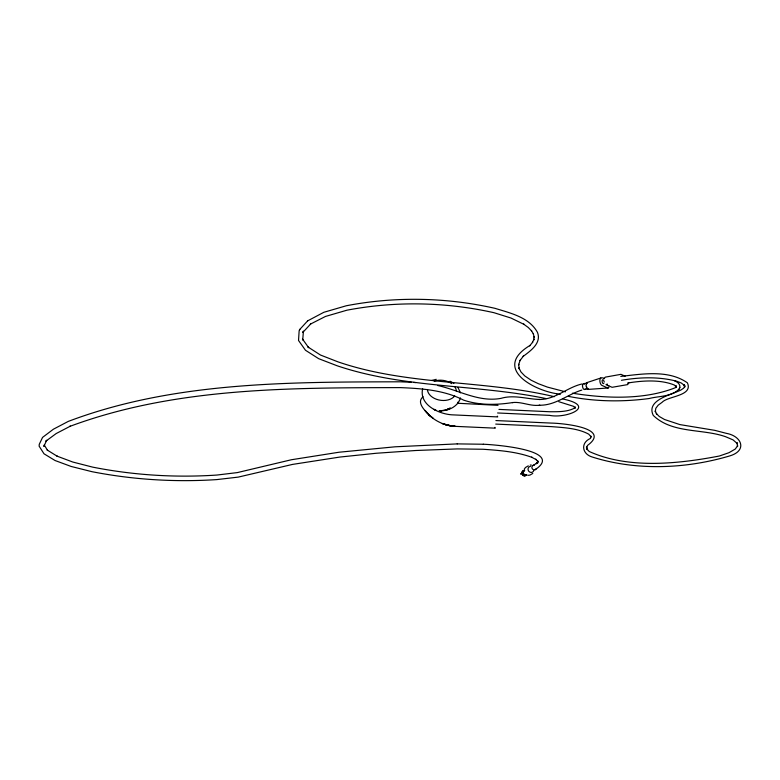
<?xml version="1.0" encoding="UTF-8"?>
<svg xmlns="http://www.w3.org/2000/svg" width="780" height="780" viewBox="0 0 780 780"><rect width="100%" height="100%" fill="white"/><g stroke="black" fill="none" stroke-linecap="round" stroke-linejoin="round"><path stroke-width="1.17" d="M457.802 402.207L457.616 403.63M679.721 387.826C680.833 384.384 677.225 381.8 674.398 380.747M628.982 382.6L627.646 384.598L612.095 387.299L605.943 384.667M537.849 461.838L537.732 463.057L537.517 460.57L538.054 461.682L535.675 459.196L536.133 459.595L531.59 457.187L532.116 457.421C516.448 451.659 499.59 450.411 483.073 449.26L457.373 448.909L415.72 450.508L376.282 453.258L339.904 457.051L292.519 464.412L238.251 477.106L216.938 479.583C175.178 482.332 133.058 479.719 91.981 471.685L71.146 466.459L55.068 460.522L44.002 453.784L39.127 446.16L39.263 444.327L42.559 437.395L53.41 429.205L68.269 421.405C173.56 381.586 289.468 382.063 400.53 381.8L411.372 382.288M460.434 397.936C458.055 406.224 449.27 410.651 441.1 410.797L448.09 409.285L446.345 409.88L450.265 408.154L449.728 408.554M44.041 445.819L43.826 446.413L46.732 440.252L45.864 441.168L56.16 433.563L70.376 426.153L69.81 426.397C174.886 387.319 289.76 387.826 400.413 387.611C421.629 388.508 444.21 390.088 463.573 400.12C479.378 405.454 496.567 405.064 512.87 402.538L512.46 402.577C521.732 401.456 530.429 406.555 539.75 405.181M586.414 384.179L586.892 383.233M737.724 445.721L737.519 446.54L736.915 442.582L737.461 443.723L733.073 439.901L725.702 436.751C702.37 428.464 672.204 433.768 653.269 415.409C645.577 399.838 672.165 394.592 680.95 389.99L683.67 388.177L684.928 385.642L684.772 387.065L683.836 384.56L684.362 385.359L681.223 382.98L676.738 381.225C658.72 376.516 639.678 377.159 621.446 380.289M568.386 396.357C594.935 401.671 622.362 402.09 649.175 398.522C658.983 395.899 672.136 396.952 679.341 388.723M679.156 389.171L679.907 387.377M604.149 378.3L605.338 377.13L620.929 374.341L625.16 376.184M299.842 329.365L299.149 330.749L298.526 340.47L305.477 350.259L318.64 358.663L337.116 365.761C404.723 388.577 477.009 384.199 546.156 398.599M524.189 469.287L525.437 467.542L528.284 465.845M422.633 388.762C418.967 404.683 438.506 413.887 451.669 414.814L497.708 416.92L497.328 416.12M537.508 462.101L536.25 463.729L537.176 462.998L532.701 465.631M737.373 446.16L735.228 449.075L729.017 452.683L719.345 456.017C677.625 464.032 628.066 469.111 589.222 451.493L586.892 448.948L587.321 449.651L586.618 446.784L586.462 448.012L587.506 445.429C612.495 427.333 559.933 423.179 551.577 423.101L495.895 420.556M495.719 424.096L551.382 426.621C564.35 427.645 577.873 428.269 588.744 434.177L591.211 436.976L590.967 436.147L590.499 438.389C580.154 442.962 582.133 454.155 592.293 457.031C636.422 470.974 685.854 468.965 729.895 455.871C747.62 450.548 741.712 436.01 726.356 433.348L714.743 430.336L679.887 424.593L664.55 419.513L659.315 416.51L656.273 413.507L656.76 414.268L655.288 410.875L655.307 411.791L655.814 408.291L658.183 405.181L662.123 402.285C667.797 395.986 693.478 396.113 687.385 382.824C668.509 369.505 642.301 374.01 620.763 376.409M307.651 320.863L323.866 312.283L346.281 305.77C395.197 296.312 446.072 297.317 494.656 308.256L494.969 308.324C510.169 313.043 529.191 317.206 537.459 332.377C541.768 343.122 530.458 350.902 523.175 356.382L523.487 355.992L519.958 360.623L520.163 360.165L518.642 364.786L518.71 364.289L519.168 368.843L518.905 367.887L520.972 371.953L524.803 375.95L531.131 380.221L538.327 383.702L547.365 387.085L565.49 391.823M299.481 329.755L307.983 320.492M498.02 405.337L457.548 403.25M423.072 396.757C415.779 402.597 425.695 411.479 429.956 415.74L424.983 410.407C431.418 419.279 443.498 425.919 455.325 426.358L495.31 428.161L494.939 427.362M535.119 469.716C565.958 449.339 489.713 444.376 483.464 444.249L483.327 444.239M532.779 473.45L529.903 475.098L527.758 475.342M447.125 409.558L450.265 408.154M431.74 380.455L436.273 379.324M600.834 377.998L586.697 382.688L586.004 385.525L586.736 388.108M581.831 390.058C567.411 394.514 555.253 405.649 539.312 405.22M581.861 384.004C566.904 387.475 555.067 399.789 538.96 399.497L539.389 399.457C526.549 399.038 513.883 394.514 500.975 398.356C478.969 402.48 459.001 390.234 437.677 385.495M583.43 383.692L587.242 383.019M584.649 389.464L588.461 388.791M627.549 383.058C642.934 380.484 660.601 379.441 674.291 385.018L676.084 386.685L675.802 385.769L676.075 387.436L676.24 386.012L675.246 387.757C644.114 400.023 606.041 398.58 572.383 393.198M608.068 388.001L588.11 389.405L587.155 388.742M457.275 443.888L395.099 446.803L339.056 452.224L291.437 459.742L237.286 472.602L216.918 475.049C175.383 477.828 133.477 475.205 92.644 467.123L72.803 462.043L57.018 456.134L57.476 456.407L47.2 450.04L47.609 450.479L44.226 444.941M457.187 443.888L483.464 444.249M530.264 465.036L531.365 465.065M498.947 409.402L549.744 411.743C558.412 411.762 567.577 411.947 574.626 408.037L575.143 406.828L575.338 408.174L573.485 406.312L558.812 401.7M497.581 412.971L549.627 415.369C566.046 418.85 597.88 406.253 562.887 399.009M413.527 382.415L415.642 382.6M556.403 393.656L560.216 394.534M554.326 396.688C483.093 379.714 407.94 385.817 338.003 361.871L320.492 355.036L307.983 347.002L308.665 347.675L302.465 338.998L302.708 340.002L303.43 331.12L302.738 332.514L310.742 323.915L310.303 324.168L325.504 316.436L346.856 310.216C395.353 300.924 445.76 301.928 493.935 312.692L510.968 318.026L523.994 324.363L523.585 324.1L528.274 327.493L531.697 330.983L531.365 330.584L533.51 334.113L533.296 333.625L534.173 337.155L534.095 336.628L533.725 340.119L534.008 339.115L532.408 342.547L532.74 342.147L529.62 345.862L529.942 345.472C493.311 367.594 531.19 389.522 556.725 393.744M602.677 377.803L604.558 378.661M450.04 381.225L453.921 383.409M457.957 387.416L460.463 392.866M586.921 387.738L586.423 386.353M603.983 381.03L604.198 382.024M520.611 473.519L520.64 474.22M584.62 384.228A2.954 1.482 79.9 0 0 582.504 385.525L582.524 386.256A2.954 1.482 79.9 0 0 583.654 389.132A2.954 1.482 79.9 0 0 585.283 388.849M582.504 385.525L582.504 386.256M608.78 385.505A1.95 0.956 79.9 0 1 607.367 384.862M607.21 384.404A1.95 0.956 79.9 0 1 607.103 383.906M603.856 383.321A1.96 0.965 79.9 0 1 602.501 382.814A1.96 0.965 79.9 0 1 602.297 380.211A1.96 0.965 79.9 0 1 603.623 380.269M608.936 387.436A3.841 1.882 79.9 0 1 607.562 387.894L601.907 385.378A3.861 1.901 79.9 0 1 599.869 380.757A3.861 1.901 79.9 0 1 601.828 377.959M536.289 468.478A2.389 2.213 57.8 0 1 533.569 469.745A2.389 2.213 57.8 0 1 531.921 466.966A2.389 2.213 57.8 0 1 534.349 465.212M533.764 470.613A3.11 2.876 57.9 0 1 530.488 472.329A3.11 2.876 57.9 0 1 528.05 469.16A3.11 2.876 57.9 0 1 530.488 466.352M526.715 474.776A2.525 2.34 58 0 1 523.536 473.353A2.525 2.34 58 0 1 524.696 470.155M526.617 474.63A2.525 2.34 58 0 1 522.298 473.343M522.415 472.075A2.525 2.34 58 0 1 524.248 470.623M526.344 474.786A2.525 2.34 58 0 1 522.366 474.415A2.525 2.34 58 0 1 523.975 470.779M526.51 474.923A2.73 2.535 58 0 1 523.283 475.585A2.73 2.535 58 0 1 521.879 472.368A2.73 2.535 58 0 1 524.618 470.594M524.638 475.469A2.223 2.067 58 0 1 524.092 475.459M523.556 475.293A2.223 2.067 58 0 1 522.366 474.084M522.2 473.528A2.223 2.067 58 0 1 522.171 472.963M522.298 472.417A2.223 2.067 58 0 1 523.916 471.13M526.003 474.669A2.223 2.067 58 0 1 525.164 475.332M454.74 395.938A14.537 10.043 8.4 0 1 438.721 399.945A14.537 10.043 8.4 0 1 427.44 389.59M434.187 381.206A14.537 10.043 8.4 0 1 451.63 383.614M454.681 386.607A14.537 10.043 8.4 0 1 456.329 390.946M441.548 410.982L439.335 410.69L441.548 410.982M455.325 426.358L448.519 425.422L455.325 426.358M451.796 425.958L445.419 424.603L451.796 425.958M448.295 425.266L442.397 423.56L448.295 425.266M435.962 410.29L433.982 409.373L435.962 410.29M432.851 418.06L429.098 415.067L432.851 418.06"/></g></svg>
